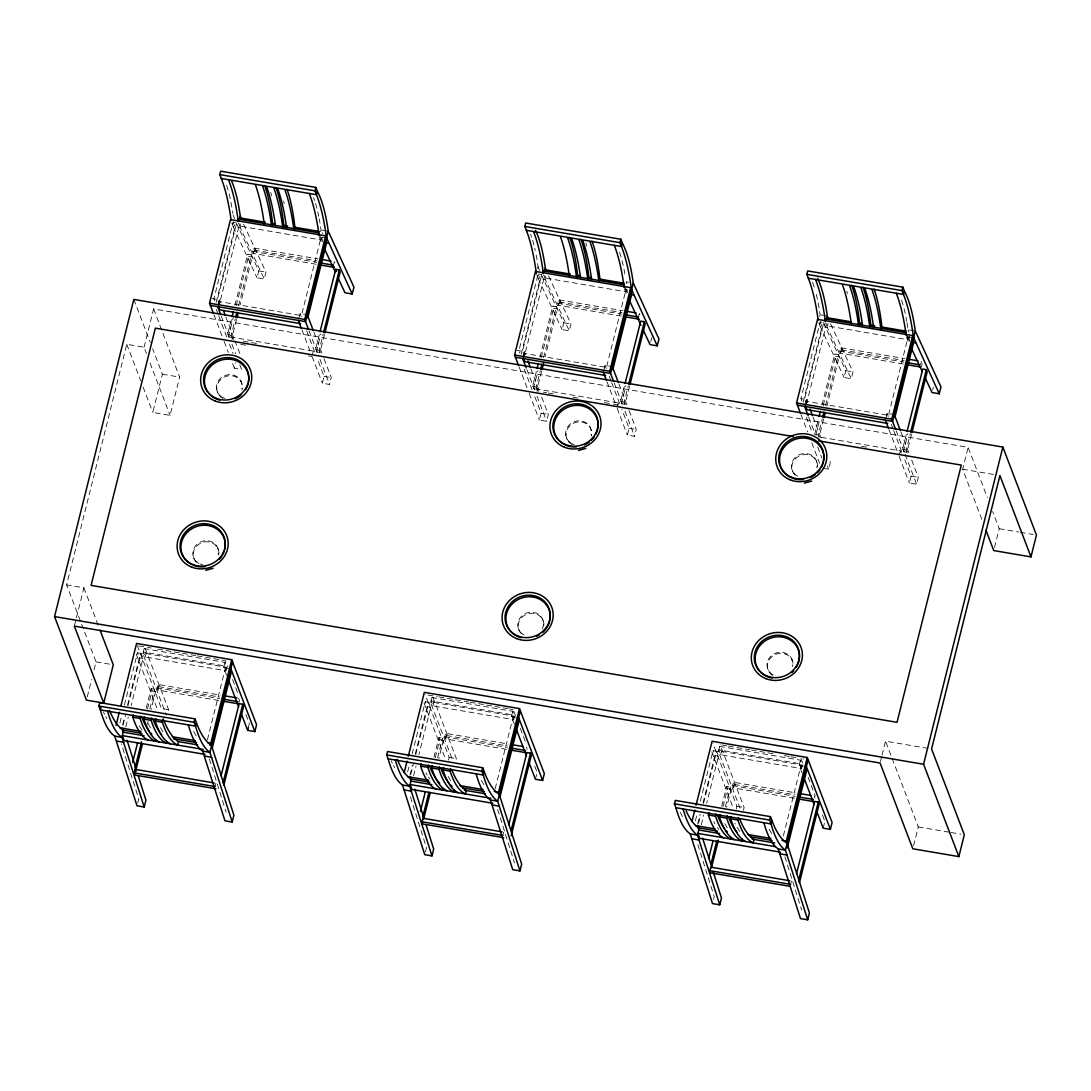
<?xml version="1.0" encoding="UTF-8"?>
<svg xmlns="http://www.w3.org/2000/svg" width="1091" height="1091" viewBox="0 0 1091 1091"><rect width="100%" height="100%" fill="white"/><g stroke="black" fill="none" stroke-linecap="round" stroke-linejoin="round"><path stroke-width="0.75" stroke-dasharray="5 3.75" d="M83.434 628.88L66.633 584.899L126.774 344.292L144.039 347.224L146.467 353.566M74.338 626.111L83.898 587.831L66.633 584.899M144.039 347.224L153.613 308.944L968.14 447.351L987.26 497.414M153.613 308.944L179.633 377.104L170.073 415.385L152.808 412.453L162.368 374.172L152.658 348.725M87.253 696.944L91.644 679.407M94.031 669.833L96.022 661.855L84.034 630.448M235.533 222.523L233.133 222.114L213.891 298.852L214.845 301.334M216.195 302.18L235.029 227.078L233.133 222.114M236.338 224.364L217.491 299.466L219.386 304.43L238.629 227.692L237.211 223.969M218.009 304.921L219.305 299.78L212.09 298.552M322.2 237.783L321.627 240.061L240.866 226.287L241.438 223.996M119.887 723.033L121.115 718.137M124.388 705.072L137.493 652.827L142.894 653.741L166.282 715M122.601 724.724L124.647 716.555M127.511 705.127L139.389 657.778L137.493 652.827M123.078 725.283L125.533 715.478M127.988 705.686L141.094 653.441L142.989 658.391L131.111 705.741M142.894 653.741L144.612 646.895L168.6 709.709L167.919 712.45M125.792 726.974L128.247 717.182M145.226 656.987L146.085 653.564L144.189 648.6L224.951 662.387L226.846 667.351L225.987 670.774L145.226 656.987L143.33 652.036L224.091 665.81L225.987 670.774M236.542 319.445L232.015 337.487L228.414 336.874L227.569 334.678L231.687 318.272M234.974 305.139L247.725 254.271L251.339 254.899L252.185 257.094L240.252 304.675M228.414 336.874L233.351 317.195M236.229 305.698L248.571 256.48L247.725 254.271M232.015 337.487L231.169 335.292L235.288 318.886M238.588 305.753L251.339 254.899M316.172 264.281L253.562 253.494L252.73 251.285L253.548 247.984L317.863 258.853M231.974 339.587L232.547 337.31L313.308 351.097L314.153 353.293M253.562 253.494L254.394 250.194L253.548 247.984M146.235 708.332L151.172 688.639L154.772 689.253L155.618 691.462L151.09 709.505M147.49 708.891L152.004 690.848L151.172 688.639M239.775 364.735L241.575 369.454L234.36 368.226L235.738 362.744M243.552 224.146L265.972 272.15L264.254 279.01L257.04 277.782L258.758 270.923L234.947 219.918M149.835 708.945L154.772 689.253M147.38 724.274L148.212 720.987M218.827 700.463L157.84 690.058L157.009 687.848L157.868 684.425L220.491 695.117M157.84 690.058L158.7 686.634L157.868 684.425M137.684 803.044L138.707 798.926L121.387 743.926M298.77 318.695L300.066 313.567L305.466 314.481M320.59 231.674L321.027 229.969A274.209 58.423 -80.3 0 0 319.227 218.855M226.655 675.384L223.655 667.528L224.951 662.387M207.44 739.684L225.455 667.842L226.41 670.31M333.451 265.195L334.351 261.635L335.182 263.845L334.296 267.404M312.449 354.52L313.308 351.097M324.518 334.46L319.99 352.502L316.376 351.888L315.544 349.693L319.649 333.287M316.376 351.888L320.904 333.846M319.99 352.502L319.145 350.306L323.263 333.901M215.077 786.543L215.909 783.256M238.888 702.699L239.461 700.408L238.629 698.213M324.068 358.762L331.255 377.609L329.537 384.468L322.336 383.241L324.054 376.381L317.454 359.103M248.339 727.615L249.362 723.497L245.161 712.505M407.639 771.923L409.275 765.391M412.153 753.963L425.245 701.718L430.659 702.645L452.247 759.186M409.943 775.251L412.398 765.459M415.276 754.031L427.14 706.682L425.245 701.718M410.843 774.174L413.298 764.382M415.753 754.59L428.858 702.331L430.754 707.295L418.876 754.645M537.645 268.495L538.081 266.79A274.209 58.423 -80.3 0 0 536.036 254.38M430.659 702.645L432.377 695.785L456.365 758.613L455.683 761.354M537.754 275.573L518.921 350.688L519.861 353.17M413.557 775.865L416.012 766.073M432.977 705.891L433.836 702.468L431.954 697.504L512.702 711.291L514.597 716.242L513.738 719.678L432.977 705.891L431.095 700.927L511.843 714.714L513.738 719.678M521.225 354.016L540.059 278.901L538.64 275.177M541.354 276.187L522.521 351.302L524.416 356.266L543.659 279.514L542.241 275.805M523.039 356.743L524.321 351.602L517.12 350.375M627.23 289.62L626.657 291.897L545.895 278.11L546.468 275.832M433.986 757.222L438.923 737.543L442.537 738.157L443.382 740.353L438.855 758.409M435.241 757.795L439.768 739.739L438.923 737.543M437.6 757.85L442.537 738.157M506.592 749.367L445.605 738.948L444.76 736.752L445.619 733.329L508.256 744.007M541.572 371.281L537.045 389.323L533.444 388.71L532.599 386.5L536.717 370.094M540.004 356.975L552.755 306.107L556.369 306.721L557.201 308.93L545.268 356.512M445.605 738.948L446.464 735.525L445.619 733.329M533.444 388.71L537.958 370.667M541.259 357.534L553.601 308.317L552.755 306.107M537.045 389.323L536.199 387.114L540.318 370.708M543.604 357.589L556.369 306.721M621.202 316.104L558.592 305.316L557.76 303.121L558.578 299.82L622.879 310.69M537.004 391.424L537.577 389.146L618.338 402.92L619.183 405.129L612.583 403.997M558.592 305.316L559.424 302.03L558.578 299.82M425.449 851.935L426.472 847.83L409.657 794.439M448.469 760.127L449.151 757.386L425.163 694.558M541.722 397.151L548.323 414.43L546.605 421.276L539.39 420.049L541.109 413.203L534.508 395.924M548.582 275.968L571.002 323.986L569.284 330.832L562.07 329.605L563.788 322.759L539.977 271.741M514.42 724.274L511.42 716.432L512.702 711.291M495.205 788.575L513.22 716.732L514.175 719.214M603.8 370.531L605.082 365.39L610.496 366.317M502.842 835.447L503.66 832.147M638.48 317.031L639.381 313.472L640.212 315.681M617.479 406.357L618.338 402.92M629.548 386.296L625.02 404.338L621.406 403.725L620.574 401.515L624.679 385.109M621.406 403.725L625.934 385.682M625.02 404.338L624.175 402.129L628.293 385.723M535.408 779.247L537.127 772.401L534.126 764.546M629.084 410.598L636.285 429.445L634.567 436.291L627.352 435.064L629.071 428.218L621.884 409.37M650.727 341.878L651.763 337.774M819.655 316.417L820.091 314.699A274.209 58.423 -80.3 0 0 815.523 291.461M801.871 401.079L800.93 398.61L820.173 321.859L823.773 322.472L804.531 399.224L805.472 401.693M695.403 820.827L697.04 814.295M700.313 801.23L713.009 750.622L718.423 751.535L740.012 808.076M803.221 401.924L822.068 326.823L820.173 321.859M697.708 824.155L700.163 814.35M703.027 802.921L714.905 755.572L713.009 750.622M698.595 823.078L700.654 814.909M703.518 803.481L716.623 751.235L718.505 756.186L706.641 803.549M805.049 404.666L806.331 399.524L800.93 398.61M718.423 751.535L720.142 744.689L726.729 745.808M806.426 404.175L825.669 327.436L824.25 323.713M701.308 824.769L703.777 814.977M909.526 336.396L908.667 339.819L827.905 326.032L828.478 323.754M720.742 754.781L721.601 751.358L719.705 746.394L800.467 760.182L802.362 765.146L801.503 768.569L720.742 754.781L718.846 749.831L799.608 763.605L801.503 768.569M814.609 434.423L818.714 418.017M822.014 404.897L834.765 354.03L838.365 354.643L839.211 356.852L826.869 406.07M721.751 806.126L726.688 786.434L730.302 787.047L731.134 789.257L726.606 807.299M815.85 434.982L819.968 418.576M823.269 405.457L835.611 356.239L834.765 354.03M723.006 806.685L727.533 788.643L726.688 786.434M823.582 419.189L819.055 437.246L818.209 435.036L822.328 418.63M825.614 405.511L838.365 354.643M725.365 806.74L730.302 787.047M903.212 364.026L840.602 353.239L839.756 351.029L840.588 347.743L904.889 358.612M840.602 353.239L841.434 349.938L840.588 347.743M794.357 798.257L733.37 787.852L732.525 785.643L733.384 782.22L796.021 792.912M733.37 787.852L734.229 784.429L733.384 782.22M830.592 323.891L852.998 371.908L851.28 378.754L844.079 377.527L845.798 370.681L821.973 319.663M713.555 899.461L714.237 896.72L696.917 841.72M736.234 809.017L736.916 806.276L712.928 743.462M822.832 468.216L828.601 469.198L830.319 462.352L829.119 459.202M743.435 810.245L744.13 807.504L720.142 744.689M885.81 418.453L887.092 413.312L892.506 414.239M802.185 773.178L799.185 765.323L800.903 758.477L803.781 758.968M911.749 337.487L908.135 336.874L888.892 413.612L890.788 418.576M783.379 835.842L800.985 765.637L801.926 768.105M920.49 364.953L921.377 361.394M790.607 884.337L791.425 881.051M899.489 454.265L900.348 450.842L819.586 437.055M921.336 367.149L922.222 363.603M911.544 434.204L907.016 452.26L903.416 451.647L902.571 449.437L906.689 433.032M903.416 451.647L907.944 433.591M907.016 452.26L906.185 450.051L910.289 433.645M911.694 460.088L918.295 477.367L916.576 484.213L909.362 482.986L911.08 476.14L904.48 458.861M932.737 389.801L933.419 387.06M823.173 828.151L824.891 821.291L821.891 813.436M880.451 761.463L881.623 756.786M882.019 755.217L885.537 741.157L929.927 748.699M981.791 519.289L962.671 469.225L968.14 447.351M913.59 845.661L918.281 826.91L885.537 741.157M994.515 547.45L999.206 528.699L992.633 511.488M254.394 250.194L317.045 260.776M559.424 302.03L622.075 312.612M841.434 349.938L904.084 360.535M962.671 469.225L993.437 474.449M162.368 374.172L179.633 377.104M999.206 528.699L1018.639 532.013M1020.249 532.285L1033.204 534.481M96.022 661.855L110.15 664.255M918.281 826.91L949.525 832.215M951.161 832.501L961.035 834.179M825.86 315.694L820.091 314.699L821.032 317.181M906.976 322.636A274.209 58.423 -80.3 0 1 908.053 329.714L913.822 330.696M628.934 282.296L626.057 281.792L627.475 285.515M326.795 230.951L321.027 229.969L322.445 233.692M538.163 273.95L541.763 274.564M322.309 237.333L324.709 237.743M818.836 322.8L820.255 326.509L827.469 327.75L851.28 378.754M536.84 274.877L538.258 278.6L545.459 279.828L569.284 330.832M231.81 223.041L233.229 226.764L240.443 227.992L264.254 279.01M553.601 308.317L557.201 308.93M835.611 356.239L839.211 356.852M248.571 256.48L252.185 257.094M845.798 370.681L852.998 371.908M563.788 322.759L571.002 323.986M258.758 270.923L265.972 272.15M886.669 415.03L805.908 401.243L807.326 404.966M604.659 367.108L523.898 353.32L525.317 357.043M299.63 315.272L218.868 301.484L220.287 305.207M815.809 434.627L818.209 435.036M902.571 449.437L906.185 450.051M532.599 386.5L536.199 387.114M620.574 401.515L624.175 402.129M227.569 334.678L231.169 335.292M315.544 349.693L319.145 350.306M861.631 446.301L868.218 447.419M543.359 392.187L546.659 392.746M548.309 393.033L554.896 394.165M573.034 397.247L577.971 398.092M604.346 402.593L610.933 403.725M243.279 341.197L249.866 342.329M251.516 342.601L258.117 343.733M240.77 344.347L245.72 345.192M308.344 355.884L311.644 356.443M911.08 476.14L918.295 477.367M541.109 413.203L548.323 414.43M629.071 428.218L636.285 429.445M324.054 376.381L331.255 377.609M728.379 746.094L749.803 749.749M751.454 750.035L758.04 751.153M759.691 751.44L766.291 752.558M767.941 752.845L774.528 753.976M784.415 755.654L789.366 756.499M791.016 756.786L797.603 757.904M428.054 695.049L437.327 696.631M438.964 696.917L445.564 698.035M447.215 698.322L453.801 699.44M455.452 699.726L468.639 701.977M470.289 702.263L476.876 703.381M478.526 703.668L485.113 704.786M486.763 705.072L493.364 706.204M495.014 706.477L501.601 707.609M503.251 707.882L508.188 708.727M509.838 709.014L513.138 709.573M138.843 645.913L151.213 648.013M157.8 649.145L164.4 650.263M166.037 650.55L172.637 651.682M174.287 651.954L180.874 653.086M182.524 653.359L195.712 655.609M197.362 655.896L203.949 657.014M205.599 657.3L212.186 658.432M213.836 658.705L220.437 659.837M222.087 660.11L225.373 660.682L227.774 666.956M721.601 751.358L802.362 765.146M146.085 653.564L226.846 667.351M433.836 702.468L514.597 716.242M799.185 765.323L804.585 766.25M511.42 716.432L516.834 717.346M223.655 667.528L229.069 668.456M714.905 755.572L718.505 756.186M427.14 706.682L430.754 707.295M139.389 657.778L142.989 658.391M734.229 784.429L795.216 794.834M446.464 735.525L507.451 745.93M158.7 686.634L219.686 697.04M732.525 785.643L795.162 796.335M444.76 736.752L507.397 747.444M157.009 687.848L219.632 698.54M727.533 788.643L731.134 789.257M439.768 739.739L443.382 740.353M152.004 690.848L155.618 691.462M736.916 806.276L744.13 807.504M449.151 757.386L456.365 758.613M168.6 709.709L161.4 708.482L137.411 645.667M839.756 351.029L904.016 362.103M557.76 303.121L622.006 314.194M252.73 251.285L316.976 262.358M820.255 326.509L844.079 377.527M538.258 278.6L562.07 329.605M233.229 226.764L257.04 277.782M908.053 329.714L909.008 332.196M908.135 336.874L910.03 341.838M906.771 334.855L908.667 339.819M906.335 336.574L908.23 341.524M900.907 431.818L909.294 453.801M896.188 430.822L904.575 452.806M905.175 454.374L916.576 484.213M887.092 413.312L888.292 416.448M891.292 424.304L893.093 429.022M893.693 430.59L902.093 452.574M900.348 450.842L901.18 453.051M888.974 429.581L898.575 454.715M899.175 456.283L909.362 482.986M826.951 323.55L827.905 326.032M825.573 322.786L827.469 327.75M806.331 399.524L807.531 402.674M812.931 416.803L821.332 438.787M808.813 417.376L814.813 433.072M827.401 466.062L828.601 469.198M806.317 417.144L812.318 432.854M817.718 446.983L821.918 457.975M800.999 414.566L807.599 431.845M811.799 442.837L819.6 463.266M816.163 460.293L816.559 461.343M792.421 470.821L792.83 471.871M791.725 659.046L792.134 660.096M627.557 292.674L626.139 288.951L606.896 365.703L607.837 368.185M624.761 286.933L626.657 291.897M624.338 288.651L626.22 293.615M767.996 669.588L768.391 670.638M800.903 758.477L803.303 764.75M808.09 777.324L815.291 796.171M814.145 796.007L814.991 798.203M618.897 383.896L628.498 409.03M614.178 382.9L622.579 404.884M624.979 411.171L634.567 436.291M605.082 365.39L606.282 368.526M609.283 376.381L611.083 381.1M611.683 382.668L621.284 407.802M606.964 381.673L616.565 406.793M617.165 408.361L627.352 435.064M544.955 275.628L545.895 278.11M543.577 274.864L545.459 279.828M538.081 266.79L539.5 270.5M590.34 427.617L590.736 428.668M711.809 751.876L732.797 806.849M566.597 438.146L567.006 439.209M524.321 351.602L525.521 354.752M530.922 368.881L539.322 390.878M537.577 389.146L538.422 391.342M526.803 369.454L534.604 389.869M537.004 396.156L546.605 421.276M524.307 369.222L532.108 389.637M519.002 366.658L528.59 391.778M529.19 393.346L539.39 420.049M542.5 619.02L542.895 620.07M518.757 629.548L519.166 630.598M513.738 711.141L515.538 715.86M520.339 728.42L526.326 744.13M526.38 747.103L527.226 749.312M323.004 242.093L321.109 237.129L301.866 313.867L302.807 316.349M319.731 235.111L321.627 240.061M319.308 236.815L321.204 241.779M313.867 332.073L323.468 357.193M309.148 331.064L317.549 353.048M319.949 359.334L329.537 384.468M300.066 313.567L301.266 316.704M306.653 330.832L315.054 352.829M301.934 329.837L311.535 354.97M312.135 356.539L322.336 383.241M424.044 702.986L445.633 759.527M239.925 223.805L240.866 226.287M238.547 223.041L240.443 227.992M233.051 214.954L234.47 218.677M219.305 299.78L220.505 302.916M225.892 317.058L234.292 339.042M234.892 340.61L240.893 356.321M232.547 337.31L233.392 339.519M221.173 316.049L229.574 338.046M231.974 344.32L235.574 353.743M216.291 309.544L218.091 314.249M218.691 315.817L227.078 337.815M229.478 344.088L233.079 353.511M241.07 381.427L241.479 382.477M213.972 314.822L223.56 339.956M224.16 341.524L228.36 352.516M232.56 363.508L234.36 368.226M217.327 391.955L217.736 393.005M133.825 299.411L150.231 342.356M150.094 363.071L170.073 415.385M217.532 547.505L217.927 548.568M126.774 344.292L140.698 380.745M143.126 387.087L152.808 412.453M193.789 558.047L194.198 559.097M232.574 679.529L238.574 695.226M136.28 654.082L157.881 710.623M83.898 587.831L98.899 627.107M784.893 856.735L801.694 910.126M497.632 809.454L514.447 862.845M209.363 758.941L226.178 812.331M773.164 674.961A12.983 11.933 -20.9 0 1 768.241 659.769A12.983 11.933 -20.9 0 1 784.129 652.718A12.983 11.933 -20.9 0 1 792.38 666.437M772.469 675.37A12.983 11.933 -20.9 0 1 774.105 655.118A12.983 11.933 -20.9 0 1 793.089 663.723M797.603 476.208A12.983 11.933 -20.9 0 1 792.666 461.002A12.983 11.933 -20.9 0 1 808.554 453.951A12.983 11.933 -20.9 0 1 816.804 467.684M794.93 474.98A12.983 11.933 -20.9 0 1 801.012 455.247A12.983 11.933 -20.9 0 1 817.445 467.48M570.675 442.878A12.983 11.933 -20.9 0 1 567.265 427.563A12.983 11.933 -20.9 0 1 583.153 421.412A12.983 11.933 -20.9 0 1 590.981 435.009M574.207 444.487A12.983 11.933 -20.9 0 1 571.779 443.532M572.175 444.582A12.983 11.933 -20.9 0 1 567.252 429.39A12.983 11.933 -20.9 0 1 583.139 422.34A12.983 11.933 -20.9 0 1 591.39 436.059M523.939 634.935A12.983 11.933 -20.9 0 1 519.425 618.965A12.983 11.933 -20.9 0 1 536.54 613.265A12.983 11.933 -20.9 0 1 542.254 628.839M521.28 633.707A12.983 11.933 -20.9 0 1 528.003 613.783A12.983 11.933 -20.9 0 1 543.55 627.461M198.971 563.42A12.983 11.933 -20.9 0 1 194.034 548.227A12.983 11.933 -20.9 0 1 209.922 541.177A12.983 11.933 -20.9 0 1 218.173 554.896M202.681 564.661A12.983 11.933 -20.9 0 1 200.144 563.965M196.298 562.192A12.983 11.933 -20.9 0 1 202.381 542.472A12.983 11.933 -20.9 0 1 218.814 554.705M221.405 396.688A12.983 11.933 -20.9 0 1 217.995 381.373A12.983 11.933 -20.9 0 1 233.883 375.209A12.983 11.933 -20.9 0 1 241.711 388.819M224.937 398.297A12.983 11.933 -20.9 0 1 222.509 397.342M222.919 398.392A12.983 11.933 -20.9 0 1 217.982 383.186A12.983 11.933 -20.9 0 1 233.869 376.15A12.983 11.933 -20.9 0 1 242.12 389.869M283.578 201.167A275.396 58.682 -80.3 0 1 284.137 203.622M226.573 185.388A274.209 58.423 -80.3 0 1 232.847 213.495M313.499 197.526A274.209 58.423 -80.3 0 1 314.535 200.403M315.531 203.471A274.209 58.423 -80.3 0 1 318.722 216.277M270.718 192.371A275.396 58.682 -80.3 0 1 271.632 195.739M585.853 242.925A275.396 58.682 -80.3 0 1 586.822 246.102M530.567 234.347A274.209 58.423 -80.3 0 1 531.59 237.224M532.585 240.293A274.209 58.423 -80.3 0 1 534.413 246.975M534.699 248.148A274.209 58.423 -80.3 0 1 535.245 250.589M619.565 252.239A274.209 58.423 -80.3 0 1 625.416 277.496M812.563 282.269A274.209 58.423 -80.3 0 1 814.595 288.201M846.807 291.311A275.396 58.682 -80.3 0 1 847.421 293.561M901.575 300.161A274.209 58.423 -80.3 0 1 906.744 321.272M394.724 767.628A343.679 73.233 -80.3 0 1 393.496 765.487M392.324 763.195A343.679 73.233 -80.3 0 1 391.178 760.741M483.94 784.634A343.679 73.233 -80.3 0 1 480.285 778.21M450.774 780.761A343.679 73.233 -80.3 0 1 447.133 774.337M429.731 778.769A343.679 73.233 -80.3 0 1 428.449 776.942M427.195 774.965A343.679 73.233 -80.3 0 1 425.981 772.823M106.959 718.737A343.679 73.233 -80.3 0 1 105.745 716.596M104.559 714.291A343.679 73.233 -80.3 0 1 103.413 711.837M196.175 735.729A343.679 73.233 -80.3 0 1 192.534 729.306M150.517 727.956A343.679 73.233 -80.3 0 1 148.117 723.51M163.023 731.856A343.679 73.233 -80.3 0 1 159.368 725.433M141.98 729.865A343.679 73.233 -80.3 0 1 138.216 723.919M682.475 816.532A343.679 73.233 -80.3 0 1 678.943 809.631M771.705 833.524A343.679 73.233 -80.3 0 1 768.05 827.101M727.288 827.728A343.679 73.233 -80.3 0 1 724.819 823.61M739.821 831.478A343.679 73.233 -80.3 0 1 734.884 823.228M718.819 829.337A343.679 73.233 -80.3 0 1 717.496 827.66M714.96 823.855A343.679 73.233 -80.3 0 1 713.732 821.714"/><path stroke-width="1.5" d="M100.099 630.243L113.287 664.801L103.727 703.068L86.462 700.136L54.55 616.592L133.825 299.411L1002.861 447.078L1036.45 535.026L1030.981 556.901L993.737 550.573L985.964 530.24M231.128 220.327A343.679 73.233 -80.3 0 0 221.282 178.46L219.809 174.601L220.668 171.178L315.858 187.42L317.331 191.28A274.209 58.423 -80.3 0 1 328.227 231.197L353.948 287.165L352.229 294.024L345.015 292.783L338.005 277.782M138.284 775.892L145.921 800.167L144.203 807.013L136.989 805.785L114.719 736.111A274.209 58.423 -80.3 0 1 100.386 709.9L98.913 706.041L99.772 702.604L194.948 718.86L196.421 722.719A343.679 73.233 -80.3 0 0 211.627 745.494L209.827 745.194M100.958 707.609L100.386 709.9L195.562 726.142A274.209 58.423 -80.3 0 0 209.908 752.354L232.178 822.028L224.964 820.8L202.694 751.126A274.209 58.423 -80.3 0 1 188.348 724.915M213.372 313.253L209.527 303.189L230.487 219.605L325.677 235.847L352.229 294.024M237.702 220.832L238.138 219.114L318.899 232.901L318.463 234.62M239.256 220.177L240.265 216.182A274.209 58.423 -80.3 0 0 231.66 181.065M116.014 725.406L119.301 712.3M120.937 705.741L136.566 643.458L231.742 659.7L256.576 724.724L254.858 731.584L247.643 730.356L241.656 714.646M144.094 735.757L123.228 732.197L122.806 728.283M123.651 730.479L121.933 737.339L144.203 807.013M232.097 316.622L233.324 311.699M148.062 740.012A275.396 58.682 -80.3 0 1 132.857 717.223L133.429 714.946M235.697 317.236L236.938 312.312M236.952 317.808L238.193 312.885M155.699 739.534L155.263 741.239A275.396 58.682 -80.3 0 1 140.071 718.451L140.644 716.173M132.652 762.473L137.589 742.78M159.136 741.907A275.396 58.682 -80.3 0 1 143.93 719.119L144.503 716.828M135.025 768.009L141.612 741.757M215.923 788.752L135.12 775.101L134.288 772.892L135.175 769.332L214.259 782.97M272 225.769L272.573 223.478A275.396 58.682 -80.3 0 0 264.69 185.538M135.87 770.219L142.444 743.967M166.773 741.416L166.35 743.135A275.396 58.682 -80.3 0 1 151.144 720.346L151.717 718.055M170.387 743.817A275.396 58.682 -80.3 0 1 155.181 721.028L155.754 718.751M283.251 227.692L283.824 225.401A275.396 58.682 -80.3 0 0 275.941 187.461M163.255 718.833A343.679 73.233 -80.3 0 0 178.46 741.621L177.601 745.058A275.396 58.682 -80.3 0 1 162.395 722.269L162.968 719.978M294.325 229.574L294.897 227.296A275.396 58.682 -80.3 0 0 287.028 189.343M326.523 238.056A343.679 73.233 -80.3 0 0 316.472 194.703L314.999 190.843L315.858 187.42M317.331 191.28L316.472 194.703L221.282 178.46M196.421 722.719L195.562 726.142L194.089 722.283L194.948 718.86M308.548 329.496L304.716 319.445L325.677 235.847M328.227 231.197L305.548 321.64L210.372 305.398M307.771 317.808L326.604 242.707L325.663 240.225M232.178 822.028L233.897 815.168L210.781 743.298L231.742 659.7M232.588 661.91L209.908 752.354L202.694 751.126M212.131 748.521L230.965 673.406L229.546 669.697M320.072 331.637L335.701 269.286L339.315 269.913L340.147 272.109L324.927 332.823M323.672 332.25L339.315 269.913M221.037 775.851L239.134 703.654L242.748 704.268L243.593 706.477L223.832 785.234M223 783.024L242.748 704.268M247.643 730.356L248.339 727.615M426.049 824.796L433.686 849.057L431.968 855.903L424.754 854.676L402.484 785.002A274.209 58.423 -80.3 0 1 388.137 758.79L386.664 754.931L387.523 751.508L482.713 767.75L484.186 771.61A343.679 73.233 -80.3 0 0 499.392 794.398M536.158 272.164A343.679 73.233 -80.3 0 0 526.312 230.296L524.839 226.437L525.698 223.014L620.874 239.256L622.347 243.116A274.209 58.423 -80.3 0 1 633.257 283.033L658.964 339.001L657.246 345.847L650.045 344.62L643.035 329.618M404.188 772.673L407.066 761.191M408.293 756.281L424.331 692.349L519.507 708.605L544.341 773.628L542.622 780.474L535.408 779.247L528.808 761.968M518.402 365.076L514.557 355.025L535.517 271.427L630.707 287.683L657.246 345.847M431.859 784.661L410.98 781.101L410.571 777.174M411.416 779.383L409.698 786.229L431.968 855.903M542.732 272.668L543.154 270.95L623.916 284.737L624.761 286.933M544.286 272.014L545.295 268.018A274.209 58.423 -80.3 0 0 535.558 230.392M435.814 788.902A275.396 58.682 -80.3 0 1 420.621 766.114L421.194 763.836M443.464 788.425L443.028 790.143A275.396 58.682 -80.3 0 1 427.822 767.355L428.395 765.064M420.417 811.377L425.354 791.684M446.901 790.798A275.396 58.682 -80.3 0 1 431.695 768.009L432.268 765.732M422.79 816.914L428.954 792.298M503.687 837.656L422.885 823.991L422.04 821.796L422.94 818.236L502.024 831.86M423.622 819.109L430.209 792.857M537.127 368.458L538.354 363.535M454.538 790.32L454.115 792.025A275.396 58.682 -80.3 0 1 438.909 769.237L439.482 766.959M540.727 369.072L541.968 364.149M541.982 369.631L543.632 363.071M458.152 792.721A275.396 58.682 -80.3 0 1 442.946 769.932L443.519 767.641M452.083 770.505A343.679 73.233 -80.3 0 0 466.225 790.525L465.366 793.948A275.396 58.682 -80.3 0 1 450.16 771.16L450.733 768.882M577.016 277.605L577.589 275.314A275.396 58.682 -80.3 0 0 569.72 237.361M599.354 281.41L599.927 279.132A275.396 58.682 -80.3 0 0 592.058 241.179M476.112 773.805A274.209 58.423 -80.3 0 0 490.459 800.017L512.729 869.691L519.943 870.918L497.673 801.244A274.209 58.423 -80.3 0 1 483.327 775.033L481.854 771.173L482.713 767.75M484.186 771.61L483.327 775.033L388.137 758.79M631.539 289.879A343.679 73.233 -80.3 0 0 621.488 246.539L620.015 242.679L620.874 239.256M622.347 243.116L621.488 246.539L526.312 230.296M623.493 286.442L623.916 284.737M519.943 870.918L521.662 864.072L498.546 792.189L519.507 708.605M520.352 710.8L497.673 801.244L490.459 800.017M499.883 797.412L518.716 722.31L517.775 719.828M613.578 381.332L609.733 371.267L630.707 287.683M633.257 283.033L610.578 373.477L515.402 357.234M612.801 369.644L631.634 294.529L630.216 290.82M508.801 824.741L526.898 752.558L530.512 753.172L531.344 755.367L511.188 835.774M511.174 830.278L530.512 753.172M625.088 383.473L640.731 321.122L644.331 321.736L645.176 323.945L629.957 384.646M628.702 384.087L644.331 321.736M818.168 320.086A343.679 73.233 -80.3 0 0 808.322 278.219L806.849 274.359L807.708 270.923L902.884 287.178L904.357 291.038A274.209 58.423 -80.3 0 1 915.267 330.955L940.974 386.923L939.256 393.769L932.041 392.542L925.045 377.541M713.296 872.064L721.451 897.961L719.733 904.807L712.518 903.58L690.248 833.906A274.209 58.423 -80.3 0 1 675.902 807.695L674.429 803.835L675.288 800.399L770.464 816.654L771.937 820.514A343.679 73.233 -80.3 0 0 787.143 843.288M800.399 412.998L796.566 402.947L817.527 319.349L912.703 335.592L939.256 393.769M691.939 821.564L694.817 810.095M696.058 805.172L712.082 741.253L807.272 757.495L832.106 822.519L830.387 829.378L823.173 828.151L816.573 810.872M824.741 320.577L825.164 318.872L905.925 332.646L905.503 334.364M719.733 904.807L697.463 835.133L698.745 829.992L698.335 826.078M826.296 319.936L827.292 315.94A274.209 58.423 -80.3 0 0 817.568 278.314M723.578 837.806A275.396 58.682 -80.3 0 1 708.373 815.018L708.945 812.74M731.215 837.329L730.793 839.034A275.396 58.682 -80.3 0 1 715.587 816.245L716.16 813.968M819.123 416.38L820.364 411.457M708.591 858.631L713.119 840.575M734.666 839.702A275.396 58.682 -80.3 0 1 719.46 816.914L720.033 814.622M822.737 416.994L823.964 412.071M710.964 864.167L716.719 841.202M789.789 886.274L710.65 872.895L709.805 870.686L710.705 867.127L789.775 880.764M823.991 417.553L825.219 412.63M711.387 868.013L718.383 840.125M742.303 839.211L741.866 840.929A275.396 58.682 -80.3 0 1 726.674 818.141L727.247 815.85M745.917 841.611A275.396 58.682 -80.3 0 1 730.711 818.823L731.284 816.545M859.026 325.513L859.599 323.236A275.396 58.682 -80.3 0 0 851.73 285.283M739.848 819.396A343.679 73.233 -80.3 0 0 753.976 839.415L753.117 842.852A275.396 58.682 -80.3 0 1 737.925 820.064L738.498 817.773M881.364 329.332L881.937 327.041A275.396 58.682 -80.3 0 0 874.055 289.101M913.549 337.801A343.679 73.233 -80.3 0 0 903.498 294.461L902.025 290.601L902.884 287.178M763.877 822.709A274.209 58.423 -80.3 0 0 778.224 848.921L800.494 918.595L807.695 919.822L785.425 850.148A274.209 58.423 -80.3 0 1 771.078 823.937L769.605 820.077L770.464 816.654M904.357 291.038L903.498 294.461L808.322 278.219M771.937 820.514L771.078 823.937L675.902 807.695M895.588 429.24L891.742 419.189L912.703 335.592M807.695 919.822L809.413 912.976L786.311 841.093L807.272 757.495M915.267 330.955L892.588 421.399L797.398 405.143M808.104 759.704L785.425 850.148L778.224 848.921M894.811 417.567L913.644 342.451L912.69 339.969M787.238 847.952L806.481 771.201L805.54 768.732M907.098 431.395L922.741 369.044L926.341 369.658L927.186 371.867L911.953 432.568M796.553 873.646L814.663 801.449L818.264 802.062L819.109 804.272L799.362 883.028M910.712 432.009L926.341 369.658M798.517 880.819L818.264 802.062M103.727 703.068L74.338 626.111L880.069 763.032L912.812 848.784L958.853 856.599L923.586 764.259L1002.861 447.078M958.853 856.599L964.321 834.724L931.578 748.972L999.915 475.553L1030.981 556.901M578.598 450.433L585.881 448.387M205.79 570.32L213.072 568.275M804.422 483.095L811.704 481.063M321.149 259.413L331.05 261.09M626.179 311.249L636.08 312.912M909.839 359.444L918.077 360.835M793.402 436.564L155.358 328.146L91.071 585.376L897.02 722.324L961.307 465.093L818.591 440.846M54.55 616.592L923.586 764.259M134.288 772.892L215.077 786.543M422.04 821.796L502.842 835.447M709.805 870.686L790.607 884.337M806.849 274.359L902.025 290.601M524.839 226.437L620.015 242.679M219.809 174.601L314.999 190.843M826.869 317.645L850.789 321.736M859.599 323.236L862.299 323.7M874.723 325.814L870.85 325.159A275.396 58.682 -80.3 0 0 862.981 287.206M881.937 327.041L906.021 331.159M544.859 269.722L570.388 274.086M577.589 275.314L580.289 275.778M591.431 277.673L588.84 277.237A275.396 58.682 -80.3 0 0 580.971 239.284M599.927 279.132L624.011 283.237M239.829 217.9L265.358 222.25M272.573 223.478L275.259 223.941M283.824 225.401L287.683 226.069M294.897 227.296L318.981 231.401M913.644 342.451L915.444 342.765M631.634 294.529L633.435 294.843M326.604 242.707L328.405 243.007M796.566 402.947L891.742 419.189M514.557 355.025L609.733 371.267M209.527 303.189L304.716 319.445M887.692 423.403L806.945 409.63L805.513 405.907M605.696 375.495L524.935 361.707L523.516 357.984M300.666 323.659L219.905 309.871L218.486 306.162M800.958 793.757L810.845 795.448M511.556 744.58L523.094 746.544M223.791 695.676L236.979 697.926M798.448 796.894L813.286 799.43M510.697 748.003L525.521 750.526M224.582 699.386L237.77 701.636M799.294 799.103L814.131 801.64M511.529 750.199L526.367 752.735M223.778 701.308L238.602 703.845M674.429 803.835L769.605 820.077M386.664 754.931L481.854 771.173M98.913 706.041L194.089 722.283M708.373 815.018L715.587 816.245M719.46 816.914L726.674 818.141M730.711 818.823L737.925 820.064M420.621 766.114L427.822 767.355M431.695 768.009L438.909 769.237M442.946 769.932L450.16 771.16M132.857 717.223L140.071 718.451M143.93 719.119L151.144 720.346M155.181 721.028L162.395 722.269M695.444 825.587L714.81 828.887M747.785 834.52L770.86 838.447M781.974 840.356L786.311 841.093M407.693 776.683L428.708 780.27M460.02 785.615L483.095 789.557M494.223 791.452L498.546 792.189M119.928 727.792L140.944 731.379M172.255 736.725L195.33 740.653M207.904 742.807L210.781 743.298M697.899 827.783L717.496 831.137M750.567 836.77L772.046 840.438M122.383 729.988L141.98 733.343M173.387 738.702L196.53 742.644M410.148 778.892L429.731 782.233M462.802 787.879L484.295 791.548M464.411 790.211L485.359 793.784M698.745 829.992L719.624 833.551M752.176 839.115L774.719 842.961M178.46 741.621L197.607 744.894M775.456 846.657L697.885 833.415L699.781 838.379L780.542 852.166M490.882 798.312L410.121 784.524L412.016 789.475L492.777 803.262M203.131 749.408L122.369 735.62L124.251 740.584L205.013 754.372M690.248 833.906L697.463 835.133A274.209 58.423 -80.3 0 1 683.116 808.922M402.484 785.002L409.698 786.229A274.209 58.423 -80.3 0 1 395.351 760.018M114.719 736.111L121.933 737.339A274.209 58.423 -80.3 0 1 107.586 711.127M692.144 838.856L699.345 840.097M780.106 853.871L787.32 855.112M404.379 789.966L411.593 791.193M492.355 804.981L499.555 806.208M116.614 741.062L123.828 742.303M204.59 756.077L211.804 757.318M908.953 362.962L918.84 364.667M625.307 314.754L638.48 317.031M321.927 263.204L333.451 265.195M906.498 364.599L919.686 366.862M626.139 316.963L639.326 319.24M319.472 264.84L334.296 267.404M699.181 828.274L697.722 827.264A343.679 73.233 -80.3 0 1 686.144 810.858M410.23 778.551L409.957 778.36A343.679 73.233 -80.3 0 1 397.274 759.363M122.465 729.661L122.206 729.47A343.679 73.233 -80.3 0 1 109.523 710.459M911.735 349.025L922.236 371.54M629.725 301.116L640.935 325.118M324.695 249.28L335.21 271.782M894.306 414.539L900.307 430.249M885.374 420.158L888.374 428.013M827.292 315.94L828.246 318.408M809.931 408.948L812.331 415.235M804.612 406.384L808.213 415.807M806.385 766.55L830.387 829.378M803.985 777.883L814.172 804.585M612.296 366.617L618.297 382.327M603.364 372.249L606.364 380.091M545.295 268.018L546.236 270.5M535.517 271.427L536.363 273.636M527.921 361.026L530.321 367.312M522.603 358.462L526.203 367.885M518.634 717.66L542.622 780.474M516.82 730.561L526.408 755.695M335.701 269.286L336.546 271.495M307.267 314.794L313.267 330.491M298.348 320.413L301.334 328.268M240.265 216.182L241.206 218.664M223.491 310.771L225.291 315.476M217.586 306.626L220.587 314.481M230.869 668.756L254.858 731.584M228.455 680.088L238.656 706.791M135.175 769.332L136.02 771.542M702.604 838.093L711.768 867.209M414.839 789.202L424.004 818.318M127.074 740.298L136.239 769.414M906.171 335.373L905.735 332.182A343.679 73.233 -80.3 0 0 896.284 293.234M624.161 287.451L623.725 284.26A343.679 73.233 -80.3 0 0 614.288 245.311M319.145 235.629L318.695 232.438A343.679 73.233 -80.3 0 0 309.258 193.475M772.183 678.097A22.393 20.579 -20.9 0 1 756.39 651.818A22.393 20.579 -20.9 0 1 786.802 638.317A22.393 20.579 -20.9 0 1 796.225 667.419M793.73 670.692A22.393 20.579 -20.9 0 1 791.739 672.615M790.184 477.203A22.393 20.579 -20.9 0 1 782.506 449.506A22.393 20.579 -20.9 0 1 812.263 440A22.393 20.579 -20.9 0 1 821.496 467.207M819.9 469.785A22.393 20.579 -20.9 0 1 817.186 472.921M815.086 474.721A22.393 20.579 -20.9 0 1 810.258 477.585M803.522 479.467A22.393 20.579 -20.9 0 1 791.698 477.913M564.374 444.528A22.393 20.579 -20.9 0 1 556.683 416.83A22.393 20.579 -20.9 0 1 586.44 407.325A22.393 20.579 -20.9 0 1 595.686 434.532M594.077 437.109A22.393 20.579 -20.9 0 1 591.363 440.259M589.276 442.06A22.393 20.579 -20.9 0 1 584.435 444.91M576.321 446.928A22.393 20.579 -20.9 0 1 565.874 445.237M521.28 637.717A22.393 20.579 -20.9 0 1 507.56 610.755A22.393 20.579 -20.9 0 1 538.081 598.495A22.393 20.579 -20.9 0 1 547 627.393M546.25 628.511A22.393 20.579 -20.9 0 1 542.513 632.575M539.09 635.017A22.393 20.579 -20.9 0 1 536.608 636.312M191.552 564.429A22.393 20.579 -20.9 0 1 183.056 538.218A22.393 20.579 -20.9 0 1 210.44 526.067A22.393 20.579 -20.9 0 1 224.664 549.728M224.201 551.31A22.393 20.579 -20.9 0 1 222.864 554.419M222.032 555.878A22.393 20.579 -20.9 0 1 219.523 559.151M204.89 566.693A22.393 20.579 -20.9 0 1 193.066 565.138M219.85 400.124A22.393 20.579 -20.9 0 1 205.203 375.781A22.393 20.579 -20.9 0 1 231.197 359.389A22.393 20.579 -20.9 0 1 248.543 382.027M248.203 383.637A22.393 20.579 -20.9 0 1 245.57 389.801M241.084 394.983A22.393 20.579 -20.9 0 1 235.179 398.72M273.964 188.293A343.679 73.233 -80.3 0 1 282.76 227.351M266.763 187.066A343.679 73.233 -80.3 0 1 275.546 226.123M285.051 190.189A343.679 73.233 -80.3 0 1 293.847 229.246M277.837 188.961A343.679 73.233 -80.3 0 1 286.633 228.019M228.496 179.688A343.679 73.233 -80.3 0 1 238.343 221.555M262.713 186.37A343.679 73.233 -80.3 0 1 271.509 225.428M255.512 185.143A343.679 73.233 -80.3 0 1 264.295 224.201M578.994 240.129A343.679 73.233 -80.3 0 1 587.79 279.187M571.779 238.902A343.679 73.233 -80.3 0 1 580.576 277.96M590.081 242.011A343.679 73.233 -80.3 0 1 598.864 281.083M582.867 240.784A343.679 73.233 -80.3 0 1 591.663 279.841M533.526 231.524A343.679 73.233 -80.3 0 1 543.373 273.391M567.743 238.206A343.679 73.233 -80.3 0 1 576.539 277.264M560.529 236.979A343.679 73.233 -80.3 0 1 569.325 276.037M861.004 288.051A343.679 73.233 -80.3 0 1 869.8 327.109M853.789 286.81A343.679 73.233 -80.3 0 1 862.586 325.868M872.077 289.933A343.679 73.233 -80.3 0 1 880.873 328.991M864.877 288.706A343.679 73.233 -80.3 0 1 873.659 327.764M815.523 279.446A343.679 73.233 -80.3 0 1 825.382 321.313M849.753 286.128A343.679 73.233 -80.3 0 1 858.549 325.186M842.538 284.901A343.679 73.233 -80.3 0 1 851.335 323.959M452.097 786.406A343.679 73.233 -80.3 0 1 450.706 785.056M449.356 783.556A343.679 73.233 -80.3 0 1 440.832 768.582M439.632 783.174A343.679 73.233 -80.3 0 1 429.759 766.687M161.591 734.652A343.679 73.233 -80.3 0 1 153.081 719.678M151.867 734.27A343.679 73.233 -80.3 0 1 150.503 732.77M149.181 731.106A343.679 73.233 -80.3 0 1 141.994 717.796M737.107 832.447A343.679 73.233 -80.3 0 1 728.597 817.473M727.383 832.065A343.679 73.233 -80.3 0 1 726.033 830.565M724.71 828.901A343.679 73.233 -80.3 0 1 717.523 815.591M767.178 676.079A22.816 20.974 -20.9 0 0 799.376 653.523A22.816 20.974 -20.9 0 0 764.014 639.681A22.816 20.974 -20.9 0 0 767.178 676.079M765.909 678.657A25.816 23.729 -20.9 0 0 802.321 653.154A25.816 23.729 -20.9 0 0 762.323 637.485A25.816 23.729 -20.9 0 0 765.909 678.657M791.602 477.326A22.816 20.974 -20.9 0 0 823.8 454.77A22.816 20.974 -20.9 0 0 788.438 440.914A22.816 20.974 -20.9 0 0 791.602 477.326M790.334 479.904A25.816 23.729 -20.9 0 0 826.746 454.388A25.816 23.729 -20.9 0 0 786.761 438.718A25.816 23.729 -20.9 0 0 790.334 479.904M565.779 444.651A22.816 20.974 -20.9 0 0 597.977 422.094A22.816 20.974 -20.9 0 0 562.615 408.252A22.816 20.974 -20.9 0 0 565.779 444.651M564.511 447.228A25.816 23.729 -20.9 0 0 600.936 421.712A25.816 23.729 -20.9 0 0 560.938 406.057A25.816 23.729 -20.9 0 0 564.511 447.228M517.939 636.053A22.816 20.974 -20.9 0 0 550.137 613.497A22.816 20.974 -20.9 0 0 514.775 599.641A22.816 20.974 -20.9 0 0 517.939 636.053M516.67 638.63A25.816 23.729 -20.9 0 0 553.096 613.115A25.816 23.729 -20.9 0 0 513.097 597.445A25.816 23.729 -20.9 0 0 516.67 638.63M192.971 564.552A22.816 20.974 -20.9 0 0 225.169 541.995A22.816 20.974 -20.9 0 0 189.807 528.139A22.816 20.974 -20.9 0 0 192.971 564.552M191.702 567.115A25.816 23.729 -20.9 0 0 228.114 541.613A25.816 23.729 -20.9 0 0 188.116 525.944A25.816 23.729 -20.9 0 0 191.702 567.115M216.509 398.46A22.816 20.974 -20.9 0 0 248.707 375.904A22.816 20.974 -20.9 0 0 213.345 362.048A22.816 20.974 -20.9 0 0 216.509 398.46M215.241 401.038A25.816 23.729 -20.9 0 0 251.666 375.522A25.816 23.729 -20.9 0 0 211.668 359.853A25.816 23.729 -20.9 0 0 215.241 401.038"/></g></svg>
